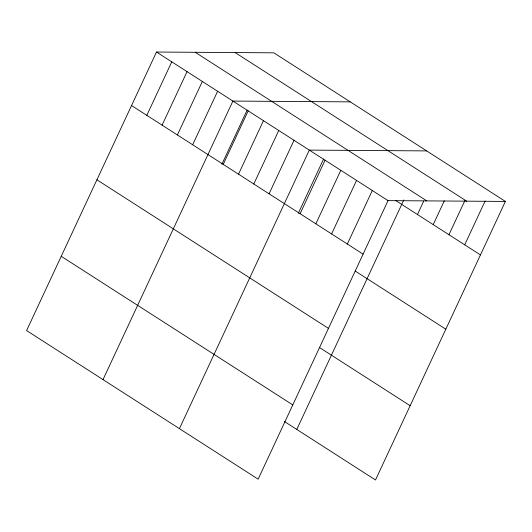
<?xml version="1.0" encoding="UTF-8"?>
<svg xmlns="http://www.w3.org/2000/svg" width="532" height="532" viewBox="0 0 532 532"><rect width="100%" height="100%" fill="white"/><g stroke="black" fill="none" stroke-linecap="round" stroke-linejoin="round"><path stroke-width="0.8" d="M505.4 201.428L273.847 52.828L156.488 52.03L26.6 330.572L258.153 479.172L388.041 200.624L505.4 201.428L375.512 479.97L284.281 421.424M146.819 115.344L171.77 61.832M162.1 125.153L187.051 71.64M177.382 134.962L202.34 81.449M192.664 144.764L217.621 91.258M103.015 379.609L232.903 101.067L350.262 101.865M221.884 164.262L247.161 110.051M223.234 164.381L248.185 110.869M238.516 174.19L263.466 120.678M253.797 183.999L278.748 130.486M269.079 193.801L294.03 140.295M179.424 428.652L309.311 150.104L426.671 150.902M298.299 213.299L323.576 159.088M300.108 213.718L325.059 160.205M315.855 223.819L340.806 170.313M331.602 233.927L356.553 180.415M347.343 244.028L372.294 190.523M296.783 429.45L403.801 199.952M417.467 214.516L423.705 201.136M433.214 224.624L444.3 200.837M448.955 234.725L464.902 200.537M464.702 244.833L485.151 200.983M235.117 52.562L466.67 201.163M195.217 52.289L426.77 200.89M395.469 200.398L480.449 254.934M156.488 52.03L388.041 200.624M131.537 105.535L363.09 254.136M355.283 271.094L445.816 329.195M96.91 179.796L328.463 328.397M319.606 347.609L410.139 405.71M61.227 256.311L292.78 404.912"/></g></svg>
